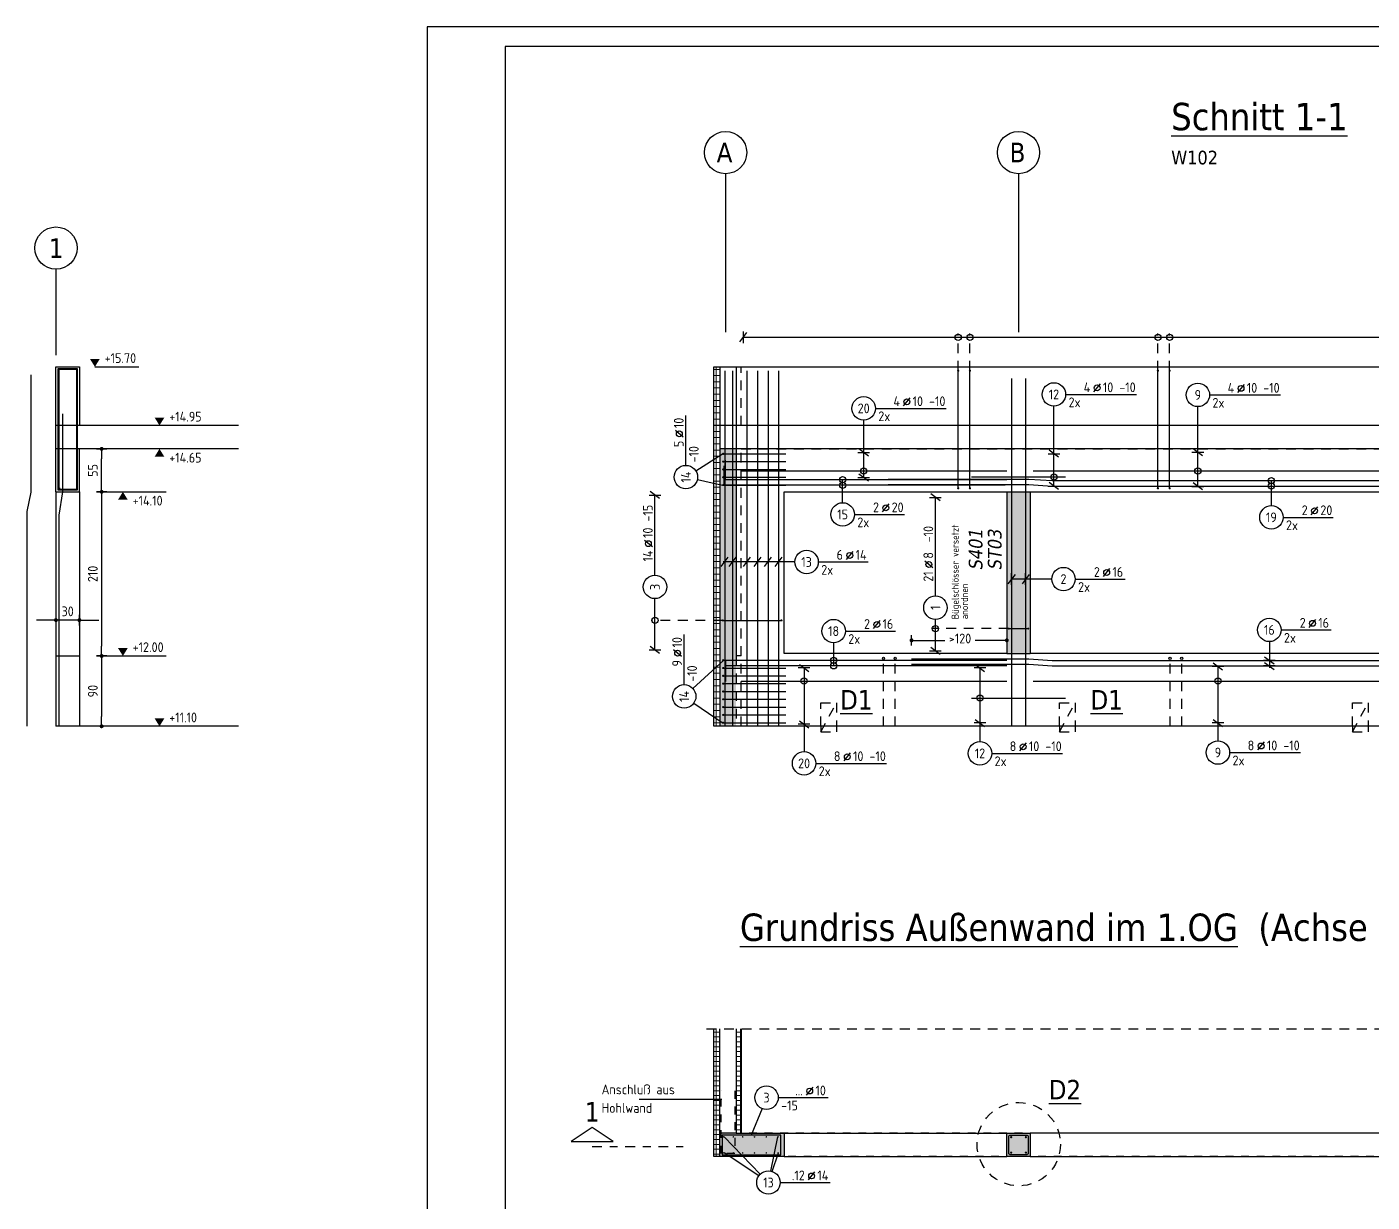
# Model space of a CAD drawing. Extents: x 29.9 to 129.4, y -19 to 13.6.
# Drawn here: x 34.83 to 52.05, y -4.35 to 10.69 of the extents above; entities that cross this region are included whole.
import ezdxf
from ezdxf.enums import TextEntityAlignment as Align

# ---------------------------------------------------------------- set-up
doc = ezdxf.new("R2010")
doc.units = 0
doc.header["$LTSCALE"] = 0.5
for name, pattern in [('AUSGEZOGEN', [1000.01, 1000, 0.01]), ('DOT', [0.175, 0.05, -0.125]), ('HIDDEN', [0.375, 0.25, -0.125]), ('HIDDEN2', [0.187, 0.125, -0.062]), ('STRICHPUNKT2', [0.55, 0.25, -0.125, 0.05, -0.125]), ('VERDECKT', [0.375, 0.25, -0.125])]:
    doc.linetypes.add(name, pattern=pattern)
for name, color, linetype in [('ACHSEN', 7, 'Continuous'), ('AFU', 7, 'Continuous'), ('BETON', 7, 'Continuous'), ('Brüstung DG', 7, 'Continuous'), ('DETAIL', 7, 'Continuous'), ('grau_dunkel', 7, 'Continuous'), ('grau_mittel', 7, 'Continuous'), ('HILFE', 7, 'Continuous'), ('koten', 7, 'Continuous'), ('MASSE', 7, 'Continuous'), ('OBJEKT', 7, 'Continuous'), ('RAHMEN', 7, 'Continuous'), ('RND', 7, 'Continuous'), ('SCHNITTE', 7, 'Continuous'), ('SFP_Achsen', 7, 'Continuous'), ('TEXT', 7, 'Continuous'), ('VERDECKT', 7, 'Continuous'), ('WD', 7, 'Continuous')]:
    doc.layers.add(name, color=color, linetype=linetype)
doc.layers.add('NOPLOT', color=7, linetype='Continuous', plot=False)
doc.layers.add('zila_01_rb_02_stb-fertig_05_schraff', color=144, linetype='Continuous', lineweight=9)
doc.styles.add('helv', font='tahoma.ttf')
doc.styles.add('txt', font='isocp.shx')
doc.linetypes.add('AFU_50K', pattern='A,0.15,["/",Standard,S=0.2,R=0,X=-0.01,Y=-0.1],0.07,["/",Standard,S=0.2,R=0,X=-0.01,Y=-0.1],0.15', length=0.37)
doc.linetypes.add('AFU_50L', pattern='A,0.75,["/",Standard,S=0.2,R=0,X=-0.01,Y=-0.1],0.07,["/",Standard,S=0.2,R=0,X=-0.01,Y=-0.1],0.75', length=1.57)
doc.dimstyles.new('DOT_I', dxfattribs={"dimscale": 0.5, "dimtxt": 0.25, "dimasz": 0.25, "dimexe": 0.1, "dimexo": 0.3, "dimgap": 0.1, "dimtad": 1, "dimdec": 3, "dimzin": 3, "dimtxsty": 'txt', "dimblk": 'DOT', "dimblk1": 'DOT', "dimblk2": 'DOT', "dimsah": 1, "dimcen": 0.1, "dimse1": 1, "dimse2": 1, "dimazin": 0, "dimtfac": 1, "dimtdec": 4, "dimtix": 1, "dimtmove": 2, "dimatfit": 3, "dimfxl": 0, "dimtvp": 1, "dimtolj": 1, "dimtzin": 0, "dimarcsym": 0})

# ---------------------------------------------------------------- blocks, each defined once
blk = doc.blocks.new('RND_LEI')
at = {"layer": 'RND', "color": 7, "linetype": 'Continuous'}
blk.add_line((1.022, 0.066), (1.19, 0.27), dxfattribs=at)
for centre, radius in [((0, 0), 0.3), ((1.106, 0.168), 0.075)]:
    blk.add_circle(centre, radius, dxfattribs=at)
at = {"layer": 'RND', "color": 7, "linetype": 'Continuous', "style": 'txt'}
blk.add_attdef('POSL', text='', height=0.25, dxfattribs=at).set_placement((0, 0), align=Align.MIDDLE)
blk.add_attdef('ANZ', text='', height=0.25, dxfattribs=at).set_placement((0.931, 0.057), align=Align.RIGHT)
for tag, p in [('DUM', (1.253, 0.057)), ('ABSTD', (1.674, 0.057)), ('POSTXT', (0.374, -0.327))]:
    blk.add_attdef(tag, p, '', height=0.25, dxfattribs=at)
blk = doc.blocks.new('SCHN-1')
at = {"layer": 'SCHNITTE', "color": 5, "linetype": 'Continuous'}
blk.add_lwpolyline([(0.54, 0.125), (0, 0.485), (-0.54, 0.125)], close=True, dxfattribs=at)
at = {"layer": 'SCHNITTE', "color": 6, "linetype": 'Continuous', "style": 'helv'}
blk.add_attdef('SCHN-1', text='', height=0.5, dxfattribs=at).set_placement((0, 0.635), align=Align.CENTER)
blk = doc.blocks.new('lei_gre')
at = {"layer": 'RND', "color": 7, "linetype": 'Continuous'}
for p, q in [((-0.09, -0.12), (0.09, 0.12)), ((0, 0.15), (0, -0.15))]:
    blk.add_line(p, q, dxfattribs=at)
blk = doc.blocks.new('A1-57-0')
at = {"layer": 'RAHMEN'}
for p, q in [((137.9, 59.4), (0, 59.4)), ((0, 59.4), (0, 0))]:
    blk.add_line(p, q, dxfattribs=at)
at = {"layer": 'RAHMEN', "color": 5}
for p, q in [((137.4, 58.9), (2, 58.9)), ((2, 58.9), (2, 0.5))]:
    blk.add_line(p, q, dxfattribs=at)
blk = doc.blocks.new('OKRD_O')
at = {"color": 0, "linetype": 'ByBlock'}
blk.add_solid([(-0.125, 0.202), (0.125, 0.202), (0, 0)], dxfattribs=at)
at = {"color": 0, "linetype": 'ByBlock', "style": 'txt'}
blk.add_attdef('OKRD', (0.25, 0.1), '', height=0.25, dxfattribs=at)
blk = doc.blocks.new('OKRD_U')
at = {"color": 0, "linetype": 'ByBlock'}
blk.add_solid([(-0.125, -0.202), (0.125, -0.202), (0, 0)], dxfattribs=at)
at = {"color": 0, "linetype": 'ByBlock', "style": 'txt'}
blk.add_attdef('OKRD', (0.25, -0.35), '', height=0.25, dxfattribs=at)
blk = doc.blocks.new('DOT')
at = {"layer": 'MASSE', "color": 7, "linetype": 'Continuous'}
for p, q in [((0, 0), (-1, 0)), ((0, 0.54), (0, -0.54))]:
    blk.add_line(p, q, dxfattribs=at)
at = {"layer": 'MASSE', "color": 7, "linetype": 'Continuous', "const_width": 0.2}
blk.add_lwpolyline([(-0.1, 0, 1), (0.1, 0, 1)], format="xyb", close=True, dxfattribs=at)
blk = doc.blocks.new('*D53')
at = {"layer": 'DEFPOINTS', "color": 0, "linetype": 'AUSGEZOGEN', "transparency": 16777216}
for p in [(35.204, 3.097), (35.204, 3.097), (35.504, 3.097)]:
    blk.add_point(p, dxfattribs=at)
at = {"layer": 'MASSE', "color": 0, "linetype": 'AUSGEZOGEN', "lineweight": -2, "transparency": 16777216}
for p, q in [((35.079, 3.097), (34.954, 3.097)), ((35.504, 3.097), (35.204, 3.097)), ((35.629, 3.097), (35.754, 3.097))]:
    blk.add_line(p, q, dxfattribs=at)
at = {"layer": 'MASSE', "color": 0, "linetype": 'AUSGEZOGEN', "lineweight": -2, "transparency": 16777216, "xscale": 0.125, "yscale": 0.125, "zscale": 0.125}
blk.add_blockref('DOT', (35.204, 3.097), dxfattribs=at)
at = {"layer": 'MASSE', "color": 0, "linetype": 'AUSGEZOGEN', "lineweight": -2, "transparency": 16777216, "xscale": 0.125, "yscale": 0.125, "zscale": 0.125, "rotation": 180}
blk.add_blockref('DOT', (35.504, 3.097), dxfattribs=at)
at = {"layer": 'MASSE', "color": 0, "linetype": 'AUSGEZOGEN', "transparency": 16777216, "insert": (35.354, 3.209), "char_height": 0.125, "attachment_point": 5, "style": 'txt'}
blk.add_mtext('\\A1;30', dxfattribs=at)
blk = doc.blocks.new('*D54')
at = {"layer": 'DEFPOINTS', "color": 0, "linetype": 'AUSGEZOGEN', "transparency": 16777216}
for p in [(35.789, 5.288), (35.789, 5.288), (35.789, 4.738)]:
    blk.add_point(p, dxfattribs=at)
at = {"layer": 'MASSE', "color": 0, "linetype": 'AUSGEZOGEN', "lineweight": -2, "transparency": 16777216}
blk.add_line((35.789, 4.863), (35.789, 5.163), dxfattribs=at)
at = {"layer": 'MASSE', "color": 0, "linetype": 'AUSGEZOGEN', "lineweight": -2, "transparency": 16777216, "xscale": 0.125, "yscale": 0.125, "zscale": 0.125}
for p, rotation in [((35.789, 5.288), 90), ((35.789, 4.738), 270)]:
    blk.add_blockref('DOT', p, dxfattribs=dict(at, rotation=rotation))
at = {"layer": 'MASSE', "color": 0, "linetype": 'AUSGEZOGEN', "transparency": 16777216, "insert": (35.676, 5.013), "char_height": 0.125, "attachment_point": 5, "rotation": 90, "style": 'txt'}
blk.add_mtext('\\A1;55', dxfattribs=at)
blk = doc.blocks.new('*D55')
at = {"layer": 'DEFPOINTS', "color": 0, "linetype": 'AUSGEZOGEN', "transparency": 16777216}
for p in [(35.789, 4.738), (35.789, 2.638), (35.789, 2.638)]:
    blk.add_point(p, dxfattribs=at)
at = {"layer": 'MASSE', "color": 0, "linetype": 'AUSGEZOGEN', "lineweight": -2, "transparency": 16777216}
blk.add_line((35.789, 4.613), (35.789, 2.763), dxfattribs=at)
at = {"layer": 'MASSE', "color": 0, "linetype": 'AUSGEZOGEN', "lineweight": -2, "transparency": 16777216, "xscale": 0.125, "yscale": 0.125, "zscale": 0.125}
for p, rotation in [((35.789, 4.738), 90), ((35.789, 2.638), 270)]:
    blk.add_blockref('DOT', p, dxfattribs=dict(at, rotation=rotation))
at = {"layer": 'MASSE', "color": 0, "linetype": 'AUSGEZOGEN', "transparency": 16777216, "insert": (35.676, 3.688), "char_height": 0.125, "attachment_point": 5, "rotation": 90, "style": 'txt'}
blk.add_mtext('\\A1;210', dxfattribs=at)
blk = doc.blocks.new('*D56')
at = {"layer": 'DEFPOINTS', "color": 0, "linetype": 'AUSGEZOGEN', "transparency": 16777216}
for p in [(35.789, 2.638), (35.789, 1.738), (35.789, 1.738)]:
    blk.add_point(p, dxfattribs=at)
at = {"layer": 'MASSE', "color": 0, "linetype": 'AUSGEZOGEN', "lineweight": -2, "transparency": 16777216}
blk.add_line((35.789, 2.513), (35.789, 1.863), dxfattribs=at)
at = {"layer": 'MASSE', "color": 0, "linetype": 'AUSGEZOGEN', "lineweight": -2, "transparency": 16777216, "xscale": 0.125, "yscale": 0.125, "zscale": 0.125}
for p, rotation in [((35.789, 2.638), 90), ((35.789, 1.738), 270)]:
    blk.add_blockref('DOT', p, dxfattribs=dict(at, rotation=rotation))
at = {"layer": 'MASSE', "color": 0, "linetype": 'AUSGEZOGEN', "transparency": 16777216, "insert": (35.676, 2.188), "char_height": 0.125, "attachment_point": 5, "rotation": 90, "style": 'txt'}
blk.add_mtext('\\A1;90', dxfattribs=at)
blk = doc.blocks.new('*D59')
at = {"layer": 'DEFPOINTS', "color": 0, "linetype": 'AUSGEZOGEN', "transparency": 16777216}
for p in [(46.157, 2.838), (47.376, 2.838), (47.376, 2.838)]:
    blk.add_point(p, dxfattribs=at)
at = {"layer": 'MASSE', "color": 0, "linetype": 'AUSGEZOGEN', "lineweight": -2, "transparency": 16777216}
for p, q in [((46.282, 2.838), (46.583, 2.838)), ((47.251, 2.838), (46.971, 2.838))]:
    blk.add_line(p, q, dxfattribs=at)
at = {"layer": 'MASSE', "color": 0, "linetype": 'AUSGEZOGEN', "lineweight": -2, "transparency": 16777216, "xscale": 0.125, "yscale": 0.125, "zscale": 0.125, "rotation": 180}
blk.add_blockref('DOT', (46.157, 2.838), dxfattribs=at)
at = {"layer": 'MASSE', "color": 0, "linetype": 'AUSGEZOGEN', "lineweight": -2, "transparency": 16777216, "xscale": 0.125, "yscale": 0.125, "zscale": 0.125}
blk.add_blockref('DOT', (47.376, 2.838), dxfattribs=at)
at = {"layer": 'MASSE', "color": 0, "linetype": 'AUSGEZOGEN', "transparency": 16777216, "insert": (46.777, 2.861), "char_height": 0.125, "attachment_point": 5, "style": 'txt'}
blk.add_mtext('\\A1;>120', dxfattribs=at)

msp = doc.modelspace()

# ---------------------------------------------------------------- hatches: boundary and pattern name
at = {"layer": 'grau_dunkel'}
h = msp.add_hatch(color=21, dxfattribs=at)
h.paths.add_polyline_path([(76.1257, 2.6682), (76.4257, 2.6682), (76.4257, 4.7382), (76.1257, 4.7382)])
h.paths.add_polyline_path([(68.6257, 2.6682), (68.9257, 2.6682), (68.9257, 4.7382), (68.6257, 4.7382)])
h.paths.add_polyline_path([(61.4257, 4.7382), (61.1257, 4.7382), (61.1257, 2.6682), (61.4257, 2.6682)])
h.paths.add_polyline_path([(53.9257, 4.7382), (53.6257, 4.7382), (53.6257, 2.6682), (53.9257, 2.6682)])
h.paths.add_polyline_path([(47.6757, 4.7382), (47.3757, 4.7382), (47.3757, 2.6682), (47.6757, 2.6682)])
at = {"layer": 'grau_mittel'}
for points in [[(43.9107, 5.2882), (43.7007, 5.2882), (43.7007, 1.7382), (43.9107, 1.7382), (43.9107, 2.6382)], [(43.7007, -3.4699), (43.7007, -3.7699), (44.5257, -3.7699), (44.5257, -3.4699), (43.9107, -3.4699)], [(47.3757, -3.7699), (47.6757, -3.7699), (47.6757, -3.4699), (47.3757, -3.4699)]]:
    msp.add_hatch(color=61, dxfattribs=at).paths.add_polyline_path(points)
at = {"layer": 'zila_01_rb_02_stb-fertig_05_schraff', "linetype": 'AUSGEZOGEN'}
h = msp.add_hatch(dxfattribs=at)
h.set_pattern_fill('ANSI37', color=102, scale=0.025, angle=-45)
h.set_pattern_definition([(0, (0, -26.23806), (2e-17, 0.079375), []), (90, (0, -26.23806), (-0.079375, 3e-17), [])])
h.paths.add_polyline_path([(43.7007, 6.3382), (43.6257, 6.3382), (43.6257, 1.7382), (43.7007, 1.7382)])
h = msp.add_hatch(dxfattribs=at)
h.set_pattern_fill('ANSI37', color=102, scale=0.5, angle=-45)
h.set_pattern_definition([(0, (-34.909254, 257.38662), (1e-17, 0.0625), []), (90, (-34.909254, 257.38662), (-0.0625, 2e-17), [])])
h.paths.add_polyline_path([(43.9757, -2.135), (43.9107, -2.135), (43.9107, -3.4699), (43.9757, -3.4699)])
h.paths.add_polyline_path([(43.7007, -2.135), (43.6257, -2.135), (43.6257, -3.7699), (43.7007, -3.7699)])

# ---------------------------------------------------------------- linework, layer by layer
at = {"layer": 'ACHSEN', "color": 140, "linetype": 'AUSGEZOGEN'}
for p, q in [((43.7757, 8.8107), (43.7757, 6.7833)), ((47.5257, 8.8107), (47.5257, 6.7833)), ((35.2044, 7.5882), (35.2044, 6.4894))]:
    msp.add_line(p, q, dxfattribs=at)
at = {"layer": 'AFU', "color": 8, "linetype": 'AFU_50K'}
for p, q in [((35.5044, 5.5882), (35.2044, 5.5882)), ((35.5044, 5.2882), (35.2044, 5.2882)), ((47.3757, 4.7382), (47.6757, 4.7382)), ((47.3757, 2.6682), (47.6757, 2.6682)), ((35.5044, 1.7382), (35.2044, 1.7382))]:
    msp.add_line(p, q, dxfattribs=at)
at = {"layer": 'AFU', "color": 8, "linetype": 'AFU_50L'}
for p, q in [((82.6757, 5.5882), (43.7007, 5.5882)), ((82.6757, 5.2882), (43.7007, 5.2882)), ((82.6757, 1.7382), (43.7007, 1.7382))]:
    msp.add_line(p, q, dxfattribs=at)
at = {"layer": 'BETON', "color": 6, "linetype": 'AUSGEZOGEN'}
for p, q in [((35.2044, 4.7382), (35.2044, 6.3382)), ((35.2044, 6.3382), (35.5044, 6.3382)), ((35.5044, 6.3382), (35.5044, 5.5882)), ((43.6257, 1.7382), (43.6257, 6.3382)), ((43.6257, 6.3382), (82.6757, 6.3382)), ((37.5401, 5.5882), (35.5044, 5.5882)), ((37.5401, 5.2882), (35.5044, 5.2882)), ((35.5044, 4.7382), (35.5044, 5.2882)), ((35.2044, 4.7382), (35.5044, 4.7382)), ((44.5257, 2.6682), (44.5257, 4.7382)), ((44.5257, 4.7382), (47.3757, 4.7382)), ((47.3757, 4.7382), (47.3757, 2.6682)), ((47.6757, 4.7382), (47.6757, 2.6682)), ((47.6757, 4.7382), (53.6257, 4.7382)), ((35.2044, 2.6382), (35.5044, 2.6382)), ((35.2044, 2.6382), (35.2044, 1.7382)), ((35.5044, 2.6382), (35.5044, 1.7382)), ((47.3757, 2.6682), (44.5257, 2.6682)), ((53.6257, 2.6682), (47.6757, 2.6682)), ((37.5401, 1.7382), (35.5044, 1.7382))]:
    msp.add_line(p, q, dxfattribs=at)
at = {"layer": 'BETON', "color": 7, "linetype": 'AUSGEZOGEN'}
for p, q in [((43.7007, 6.3382), (43.7007, 1.7382)), ((43.9107, 6.3382), (43.9107, 2.6382)), ((43.7007, 5.5882), (43.6257, 5.5882)), ((43.9757, 2.6382), (43.9107, 2.6382)), ((43.7007, 1.7382), (43.6257, 1.7382))]:
    msp.add_line(p, q, dxfattribs=at)
at = {"layer": 'BETON', "color": 6, "linetype": 'AUSGEZOGEN', "lineweight": -2}
for p, q in [((43.6257, -3.7699), (43.6257, -2.135)), ((43.7007, -3.7699), (43.7007, -2.135)), ((43.9107, -2.135), (43.9107, -3.4699)), ((43.9757, -2.135), (43.9757, -3.4699)), ((43.9107, -3.4699), (44.5257, -3.4699)), ((44.5257, -3.4699), (44.5257, -3.7699)), ((43.7007, -3.7699), (43.6257, -3.7699)), ((44.5257, -3.7699), (43.7007, -3.7699))]:
    msp.add_line(p, q, dxfattribs=at)
msp.add_lwpolyline([(47.3757, -3.4699), (47.6757, -3.4699), (47.6757, -3.7699), (47.3757, -3.7699)], close=True, dxfattribs=at)
at = {"layer": 'Brüstung DG', "color": 102, "linetype": 'DOT'}
for p, q in [((43.7007, -3.7699), (43.7007, -2.135)), ((43.9107, -2.135), (43.9107, -3.4699)), ((43.9107, -3.4699), (43.9757, -3.4699)), ((82.3757, -3.4699), (43.9757, -3.4699)), ((82.6757, -3.7699), (43.7007, -3.7699))]:
    msp.add_line(p, q, dxfattribs=at)
for points in [[(43.7007, -3.7699), (43.6257, -3.7699), (43.6257, -2.135)], [(43.9757, -2.135), (43.9757, -3.4699)]]:
    msp.add_lwpolyline(points, dxfattribs=at)
at = {"layer": 'DETAIL', "color": 102, "linetype": 'VERDECKT'}
msp.add_circle((47.5291, -3.6107), 0.5334, dxfattribs=at)
at = {"layer": 'HILFE', "color": 102, "linetype": 'AUSGEZOGEN'}
for p, q in [((35.7024, 6.3382), (36.2635, 6.3382)), ((35.7888, 4.7382), (36.613, 4.7382)), ((35.7888, 2.6382), (36.613, 2.6382)), ((42.6681, -3.0333), (43.7258, -3.0333))]:
    msp.add_line(p, q, dxfattribs=at)
at = {"layer": 'HILFE', "color": 102, "linetype": 'HIDDEN'}
msp.add_line((43.5331, -2.135), (82.7595, -2.135), dxfattribs=at)
at = {"layer": 'NOPLOT', "color": 191, "linetype": 'AUSGEZOGEN'}
msp.add_line((43.9107, -3.4699), (43.6927, -3.4699), dxfattribs=at)
at = {"layer": 'NOPLOT', "color": 191, "linetype": 'Continuous'}
msp.add_lwpolyline([(35.2894, 5.7382), (35.2894, 4.7382), (35.2394, 4.4382), (35.2394, 1.7382)], dxfattribs=at)
at = {"layer": 'OBJEKT', "color": 7, "linetype": 'AUSGEZOGEN'}
for p, q in [((35.2044, 4.7382), (35.2044, 2.6382)), ((35.5044, 4.7382), (35.5044, 2.6382)), ((44.5257, -3.4699), (47.3757, -3.4699)), ((53.6257, -3.4699), (47.6757, -3.4699)), ((44.5257, -3.7699), (47.3757, -3.7699)), ((47.6757, -3.7699), (53.6257, -3.7699))]:
    msp.add_line(p, q, dxfattribs=at)
at = {"layer": 'RND', "color": 7, "linetype": 'AUSGEZOGEN'}
for p, q in [((44.0012, 6.717), (66.7632, 6.717)), ((48.129, 5.9853), (49.0352, 5.9853)), ((49.9714, 5.9788), (50.8777, 5.9788)), ((43.2677, 5.0777), (43.2677, 5.7177)), ((45.6935, 5.8067), (46.5998, 5.8067)), ((47.979, 5.2264), (47.979, 5.8353)), ((49.8214, 5.2449), (49.8214, 5.8288)), ((45.5435, 5.2422), (45.5435, 5.6567)), ((45.5435, 4.9217), (45.5435, 5.2422)), ((47.979, 4.8125), (47.979, 5.2264)), ((49.8214, 4.8083), (49.8214, 5.2449)), ((42.8718, 3.6719), (42.8718, 4.6971)), ((46.4624, 3.4059), (46.4624, 4.668)), ((45.4245, 4.4492), (46.0645, 4.4492)), ((50.9126, 4.4119), (51.5526, 4.4119)), ((44.963, 3.841), (45.603, 3.841)), ((48.2513, 3.6218), (48.8913, 3.6218)), ((42.8718, 2.7153), (42.8718, 3.3719)), ((46.4624, 2.7021), (46.4624, 3.1059)), ((45.3089, 2.9562), (45.9489, 2.9562)), ((50.8864, 2.9712), (51.5264, 2.9712)), ((43.246, 2.2706), (43.246, 2.9106)), ((44.7809, 2.484), (44.7809, 1.7647)), ((47.032, 2.4856), (47.032, 1.7813)), ((50.0782, 2.5037), (50.0782, 1.78)), ((44.7809, 1.7647), (44.7809, 1.4135)), ((47.032, 1.7813), (47.032, 1.5414)), ((50.0782, 1.78), (50.0782, 1.5519)), ((47.182, 1.3914), (48.0882, 1.3914)), ((50.2282, 1.4019), (51.1344, 1.4019)), ((44.9309, 1.2635), (45.8372, 1.2635)), ((44.4501, -3.0148), (45.0901, -3.0148)), ((44.4744, -4.101), (45.1144, -4.101))]:
    msp.add_line(p, q, dxfattribs=at)
at = {"layer": 'RND', "color": 102, "linetype": 'VERDECKT'}
for p, q in [((46.7535, 6.2888), (46.7535, 6.767)), ((46.9035, 6.2888), (46.9035, 6.767)), ((49.3099, 6.2888), (49.3099, 6.767)), ((49.4599, 6.2888), (49.4599, 6.767)), ((43.7411, 3.0932), (42.8218, 3.0932)), ((47.4007, 2.9879), (46.4124, 2.9879))]:
    msp.add_line(p, q, dxfattribs=at)
at = {"layer": 'RND', "color": 102, "linetype": 'AUSGEZOGEN'}
for p, q in [((43.3944, 5.008), (43.7381, 5.2257)), ((43.4143, 4.8958), (43.7382, 4.8253)), ((45.2745, 4.5992), (45.2745, 4.8933)), ((50.7626, 4.5619), (50.7626, 4.8878)), ((44.663, 3.841), (43.7453, 3.841)), ((47.9513, 3.6218), (47.4357, 3.6218)), ((45.1589, 2.8062), (45.1589, 2.5112)), ((50.7364, 2.8212), (50.7364, 2.4853)), ((43.3567, 2.2218), (43.7522, 2.5835)), ((43.3695, 2.0354), (43.7452, 1.7765)), ((44.2429, -3.1535), (44.1019, -3.4949)), ((44.22, -3.9933), (43.7581, -3.5172)), ((44.3543, -3.954), (44.4429, -3.5172)), ((44.1997, -4.0177), (43.7581, -3.7226)), ((44.3727, -3.959), (44.4529, -3.7226))]:
    msp.add_line(p, q, dxfattribs=at)
at = {"layer": 'RND', "color": 1, "linetype": 'AUSGEZOGEN'}
for points in [[(34.8816, 6.2341), (34.8816, 4.7341), (34.8322, 4.4882), (34.8322, 1.7382)], [(43.7659, 6.2882), (43.7659, 1.7382)], [(43.8652, 6.2882), (43.8652, 1.7382)], [(44.0499, 6.2882), (44.0499, 1.7382)], [(44.1848, 6.2882), (44.1848, 1.7382)], [(44.3196, 6.2882), (44.3196, 1.7382)], [(44.4545, 6.2882), (44.4545, 1.7382)], [(46.7535, 4.7838), (46.7535, 6.2888)], [(46.9035, 4.7838), (46.9035, 6.2888)], [(49.3099, 4.7838), (49.3099, 6.2888)], [(49.4599, 4.7838), (49.4599, 6.2888)], [(47.4357, 6.1882), (47.4357, 1.7382)], [(47.6157, 6.1882), (47.6157, 1.7382)], [(43.7452, 5.2253), (44.5452, 5.2253)], [(43.7452, 5.1253), (44.5452, 5.1253)], [(43.7452, 5.0253), (44.5452, 5.0253)], [(47.356, 4.8233), (43.756, 4.8233), (43.756, 5.0733)], [(47.3762, 4.8933), (43.7762, 4.8933), (43.7762, 5.1433)], [(43.9757, 5.0057), (47.3757, 5.0057)], [(47.7132, 5.0057), (53.6132, 5.0057)], [(43.7452, 4.9253), (44.5452, 4.9253)], [(43.7452, 4.8253), (44.5452, 4.8253)], [(45.8573, 4.9018), (47.6573, 4.9018), (47.9573, 4.8818), (53.6095, 4.8818)], [(45.8573, 4.8318), (47.6573, 4.8318), (47.9573, 4.8118), (53.6095, 4.8118)], [(46.9257, 4.9288), (48.1257, 4.9288)], [(43.7411, 3.0932), (44.4911, 3.0932)], [(47.4007, 2.9879), (47.6507, 2.9879)], [(43.7452, 2.5835), (44.5452, 2.5835)], [(46.1573, 2.6012), (47.6573, 2.6012), (47.9573, 2.5812), (53.6257, 2.5812)], [(43.7452, 2.4835), (44.5452, 2.4835)], [(47.3742, 2.5812), (43.7742, 2.5812), (43.7742, 2.3812)], [(47.3742, 2.5112), (43.7742, 2.5112), (43.7742, 2.3112)], [(46.1573, 2.5312), (47.6573, 2.5312), (47.9573, 2.5112), (53.6257, 2.5112)], [(43.7452, 2.3835), (44.5452, 2.3835)], [(43.7452, 2.2835), (44.5452, 2.2835)], [(43.9757, 2.316), (47.3757, 2.316)], [(47.7132, 2.316), (53.6132, 2.316)], [(43.7452, 2.1835), (44.5452, 2.1835)], [(43.7452, 2.0835), (44.5452, 2.0835)], [(46.9257, 2.0998), (48.1257, 2.0998)], [(43.7452, 1.9835), (44.5452, 1.9835)], [(43.7452, 1.8835), (44.5452, 1.8835)], [(43.7452, 1.7835), (44.5452, 1.7835)]]:
    msp.add_lwpolyline(points, dxfattribs=at)
for points in [[(35.2294, 4.7632), (35.4794, 4.7632), (35.4794, 6.3132), (35.2294, 6.3132)], [(35.2394, 4.7732), (35.4694, 4.7732), (35.4694, 6.3032), (35.2394, 6.3032)], [(43.7329, -3.7449), (44.4829, -3.7449), (44.4829, -3.4949), (43.7329, -3.4949)]]:
    msp.add_lwpolyline(points, close=True, dxfattribs=at)
at = {"layer": 'RND', "color": 7, "linetype": 'AUSGEZOGEN'}
for points, const_width in [([(46.7465, 6.2888, 1), (46.7605, 6.2888, 1)], 0.014), ([(46.8965, 6.2888, 1), (46.9105, 6.2888, 1)], 0.014), ([(49.3029, 6.2888, 1), (49.3169, 6.2888, 1)], 0.014), ([(49.4529, 6.2888, 1), (49.4669, 6.2888, 1)], 0.014), ([(43.7382, 5.2253, 1), (43.7522, 5.2253, 1)], 0.014), ([(43.7382, 5.1253, 1), (43.7522, 5.1253, 1)], 0.014), ([(43.7382, 5.0253, 1), (43.7522, 5.0253, 1)], 0.014), ([(43.7382, 4.9253, 1), (43.7522, 4.9253, 1)], 0.014), ([(43.7382, 4.8253, 1), (43.7522, 4.8253, 1)], 0.014), ([(35.2467, 4.7843, 1), (35.2567, 4.7843, 1)], 0.01), ([(46.7465, 4.7838, 1), (46.7605, 4.7838, 1)], 0.014), ([(46.8965, 4.7838, 1), (46.9105, 4.7838, 1)], 0.014), ([(49.3029, 4.7838, 1), (49.3169, 4.7838, 1)], 0.014), ([(49.4529, 4.7838, 1), (49.4669, 4.7838, 1)], 0.014), ([(43.7341, 3.0932, 1), (43.7481, 3.0932, 1)], 0.014), ([(44.4841, 3.0932, 1), (44.4981, 3.0932, 1)], 0.014), ([(47.3944, 2.9879, 1), (47.4069, 2.9879, 1)], 0.0125), ([(47.6444, 2.9879, 1), (47.6569, 2.9879, 1)], 0.0125), ([(43.7382, 2.5835, 1), (43.7522, 2.5835, 1)], 0.014), ([(43.7382, 2.4835, 1), (43.7522, 2.4835, 1)], 0.014), ([(43.7382, 2.3835, 1), (43.7522, 2.3835, 1)], 0.014), ([(43.7382, 2.2835, 1), (43.7522, 2.2835, 1)], 0.014), ([(43.7382, 2.1835, 1), (43.7522, 2.1835, 1)], 0.014), ([(43.7382, 2.0835, 1), (43.7522, 2.0835, 1)], 0.014), ([(43.7382, 1.9835, 1), (43.7522, 1.9835, 1)], 0.014), ([(43.7382, 1.8835, 1), (43.7522, 1.8835, 1)], 0.014), ([(43.7382, 1.7835, 1), (43.7522, 1.7835, 1)], 0.014), ([(43.7481, -3.5172, 1), (43.7581, -3.5172, 1)], 0.01), ([(43.8696, -3.5172, 1), (43.8796, -3.5172, 1)], 0.01), ([(43.99, -3.5172, 1), (44, -3.5172, 1)], 0.01), ([(44.141, -3.5172, 1), (44.151, -3.5172, 1)], 0.01), ([(44.292, -3.5172, 1), (44.302, -3.5172, 1)], 0.01), ([(44.4429, -3.5172, 1), (44.4529, -3.5172, 1)], 0.01), ([(47.4245, -3.5209, 1), (47.4385, -3.5209, 1)], 0.014), ([(47.6129, -3.5209, 1), (47.6269, -3.5209, 1)], 0.014), ([(43.7481, -3.7226, -1), (43.7581, -3.7226, -1)], 0.01), ([(43.8696, -3.7226, -1), (43.8796, -3.7226, -1)], 0.01), ([(43.99, -3.7226, -1), (44, -3.7226, -1)], 0.01), ([(44.141, -3.7226, -1), (44.151, -3.7226, -1)], 0.01), ([(44.292, -3.7226, -1), (44.302, -3.7226, -1)], 0.01), ([(44.4429, -3.7226, -1), (44.4529, -3.7226, -1)], 0.01), ([(47.4245, -3.7189, 1), (47.4385, -3.7189, 1)], 0.014), ([(47.6129, -3.7189, 1), (47.6269, -3.7189, 1)], 0.014)]:
    msp.add_lwpolyline(points, format="xyb", close=True, dxfattribs=dict(at, const_width=const_width))
at = {"layer": 'RND', "color": 1, "linetype": 'HIDDEN'}
for points in [[(45.797, 1.7382), (45.797, 2.6082)], [(45.947, 1.7382), (45.947, 2.6082)], [(49.4651, 1.7382), (49.4651, 2.6082)], [(49.6151, 1.7382), (49.6151, 2.6082)]]:
    msp.add_lwpolyline(points, dxfattribs=at)
at = {"layer": 'RND', "color": 1, "linetype": 'HIDDEN2'}
msp.add_lwpolyline([(43.8927, -2.9299), (43.8927, -3.7299), (43.7197, -3.7299), (43.7197, -2.9299)], dxfattribs=at)
at = {"layer": 'RND', "color": 1, "linetype": 'AUSGEZOGEN', "lineweight": -2}
msp.add_lwpolyline([(47.4207, -3.4949), (47.6307, -3.4949, -0.4142136), (47.6507, -3.5149), (47.6507, -3.7249, -0.4142136), (47.6307, -3.7449), (47.4207, -3.7449, -0.4142136), (47.4007, -3.7249), (47.4007, -3.5149, -0.4142136)], format="xyb", close=True, dxfattribs=at)
at = {"layer": 'RND', "color": 7, "linetype": 'AUSGEZOGEN'}
for centre, radius in [((46.7535, 6.717), 0.04), ((46.9035, 6.717), 0.04), ((49.3099, 6.717), 0.04), ((49.4599, 6.717), 0.04), ((45.5435, 5.0057), 0.04), ((49.8214, 5.0057), 0.04), ((45.2745, 4.8933), 0.04), ((45.2745, 4.8233), 0.04), ((47.979, 4.9288), 0.04), ((50.7626, 4.8818), 0.04), ((50.7626, 4.8118), 0.04), ((42.8718, 3.0932), 0.04), ((46.4624, 2.9879), 0.04), ((45.1589, 2.5812), 0.04), ((45.797, 2.6082), 0.014), ((45.947, 2.6082), 0.014), ((49.4651, 2.6082), 0.014), ((49.6151, 2.6082), 0.014), ((45.1589, 2.5112), 0.04), ((44.7809, 2.316), 0.04), ((50.0782, 2.316), 0.04), ((47.032, 2.0998), 0.04)]:
    msp.add_circle(centre, radius, dxfattribs=at)
at = {"layer": 'SCHNITTE', "color": 5, "linetype": 'STRICHPUNKT2'}
msp.add_line((42.0672, -3.6399), (43.2346, -3.6399), dxfattribs=at)
at = {"layer": 'SFP_Achsen', "color": 7, "linetype": 'AUSGEZOGEN'}
for centre in [(43.7757, 9.0812), (47.5257, 9.0812), (35.2044, 7.8586)]:
    msp.add_circle(centre, 0.2705, dxfattribs=at)
at = {"layer": 'VERDECKT', "color": 7, "linetype": 'HIDDEN'}
for p, q in [((43.9757, 5.5882), (43.9757, 6.3382)), ((82.3757, 5.5882), (43.9757, 5.5882)), ((43.9757, 2.6382), (43.9757, 5.2882)), ((43.9757, 5.2882), (82.3757, 5.2882)), ((43.9107, 2.6382), (43.9107, 1.7382)), ((43.9757, 1.7382), (43.9757, 2.6382))]:
    msp.add_line(p, q, dxfattribs=at)
at = {"layer": 'WD', "color": 7, "linetype": 'HIDDEN'}
for p, q in [((44.9957, 1.7382), (44.9957, 2.0382)), ((44.9957, 2.0382), (45.1957, 2.0382)), ((44.9957, 1.6682), (45.1957, 2.0382)), ((45.1957, 2.0382), (45.1957, 1.7382)), ((48.0507, 1.7382), (48.0507, 2.0382)), ((48.0507, 2.0382), (48.2507, 2.0382)), ((48.0507, 1.6682), (48.2507, 2.0382)), ((48.2507, 2.0382), (48.2507, 1.7382)), ((51.8007, 1.7382), (51.8007, 2.0382)), ((51.8007, 2.0382), (52.0007, 2.0382)), ((51.8007, 1.6682), (52.0007, 2.0382)), ((52.0007, 2.0382), (52.0007, 1.7382)), ((44.9957, 1.7382), (44.9957, 1.6682)), ((45.1957, 1.7382), (45.1957, 1.6682)), ((48.0507, 1.7382), (48.0507, 1.6682)), ((48.2507, 1.7382), (48.2507, 1.6682)), ((51.8007, 1.7382), (51.8007, 1.6682)), ((52.0007, 1.7382), (52.0007, 1.6682)), ((44.9957, 1.6682), (45.1957, 1.6682)), ((48.0507, 1.6682), (48.2507, 1.6682)), ((51.8007, 1.6682), (52.0007, 1.6682))]:
    msp.add_line(p, q, dxfattribs=at)

# ---------------------------------------------------------------- block references
at = {"layer": 'koten', "color": 7, "linetype": 'AUSGEZOGEN'}
ref = msp.add_blockref('OKRD_O', (35.7024, 6.3382), dxfattribs=dict(at, xscale=0.5, yscale=0.5, zscale=0.5))
ref.add_attrib('OKRD', '+15.70', (35.8274, 6.3882), dxfattribs={"height": 0.125, "style": 'txt'})
ref = msp.add_blockref('OKRD_O', (36.5295, 5.5882), dxfattribs=dict(at, xscale=0.5, yscale=0.5, zscale=0.5))
ref.add_attrib('OKRD', '+14.95', (36.6545, 5.6382), dxfattribs={"height": 0.125, "style": 'txt'})
ref = msp.add_blockref('OKRD_U', (36.5295, 5.2882), dxfattribs=dict(at, xscale=0.5, yscale=0.5, zscale=0.5))
ref.add_attrib('OKRD', '+14.65', (36.6545, 5.1132), dxfattribs={"height": 0.125, "style": 'txt'})
at = {"layer": 'koten', "color": 7, "linetype": 'HIDDEN'}
ref = msp.add_blockref('OKRD_U', (36.0609, 4.7382), dxfattribs=dict(at, xscale=0.5, yscale=0.5, zscale=0.5))
ref.add_attrib('OKRD', '+14.10', (36.1859, 4.5632), dxfattribs={"height": 0.125, "style": 'txt'})
at = {"layer": 'koten', "color": 7, "linetype": 'AUSGEZOGEN'}
ref = msp.add_blockref('OKRD_O', (36.0609, 2.6382), dxfattribs=dict(at, xscale=0.5, yscale=0.5, zscale=0.5))
ref.add_attrib('OKRD', '+12.00', (36.1859, 2.6882), dxfattribs={"height": 0.125, "style": 'txt'})
ref = msp.add_blockref('OKRD_O', (36.5295, 1.7382), dxfattribs=dict(at, xscale=0.5, yscale=0.5, zscale=0.5))
ref.add_attrib('OKRD', '+11.10', (36.6545, 1.7882), dxfattribs={"height": 0.125, "style": 'txt'})
at = {"layer": 'RAHMEN', "color": 7, "linetype": 'AUSGEZOGEN', "xscale": 0.5, "yscale": 0.5, "zscale": 0.5}
msp.add_blockref('A1-57-0', (39.9553, -19.0109), dxfattribs=at)
at = {"layer": 'RND', "color": 7, "linetype": 'AUSGEZOGEN', "xscale": 0.5, "yscale": 0.5, "zscale": 0.5}
for p in [(44.0012, 6.717), (43.7659, 3.841), (43.8652, 3.841), (44.0499, 3.841), (44.1848, 3.841), (44.3196, 3.841), (44.4545, 3.841)]:
    msp.add_blockref('lei_gre', p, dxfattribs=at)
for p, values in [((47.979, 5.9853), {'POSL': '12', 'DUM': '10', 'ANZ': '4', 'ABSTD': '-10', 'POSTXT': '2x'}), ((49.8214, 5.9788), {'POSL': '9', 'DUM': '10', 'ANZ': '4', 'ABSTD': '-10', 'POSTXT': '2x'}), ((45.5435, 5.8067), {'POSL': '20', 'DUM': '10', 'ANZ': '4', 'ABSTD': '-10', 'POSTXT': '2x'}), ((45.2745, 4.4492), {'POSL': '15', 'DUM': '20', 'ANZ': '2', 'POSTXT': '2x'}), ((50.7626, 4.4119), {'POSL': '19', 'DUM': '20', 'ANZ': '2', 'POSTXT': '2x'}), ((44.813, 3.841), {'POSL': '13', 'DUM': '14', 'ANZ': '6', 'POSTXT': '2x'}), ((48.1013, 3.6218), {'POSL': '2', 'DUM': '16', 'ANZ': '2', 'POSTXT': '2x'}), ((45.1589, 2.9562), {'POSL': '18', 'DUM': '16', 'ANZ': '2', 'POSTXT': '2x'}), ((50.7364, 2.9712), {'POSL': '16', 'DUM': '16', 'ANZ': '2', 'POSTXT': '2x'}), ((50.0782, 1.4019), {'POSL': '9', 'DUM': '10', 'ANZ': '8', 'ABSTD': '-10', 'POSTXT': '2x'}), ((44.7809, 1.2635), {'POSL': '20', 'DUM': '10', 'ANZ': '8', 'ABSTD': '-10', 'POSTXT': '2x'}), ((47.032, 1.3914), {'POSL': '12', 'DUM': '10', 'ANZ': '8', 'ABSTD': '-10', 'POSTXT': '2x'}), ((44.3001, -3.0148), {'POSL': '3', 'DUM': '10', 'ANZ': '...', 'POSTXT': '-15'}), ((44.3244, -4.101), {'POSL': '13', 'DUM': '14', 'ANZ': '.12'})]:
    msp.add_blockref('RND_LEI', p, dxfattribs=at).add_auto_attribs(values)
at = {"layer": 'RND', "color": 7, "linetype": 'AUSGEZOGEN', "xscale": 0.5, "yscale": 0.5, "zscale": 0.5, "rotation": 90}
for p, values in [((43.2677, 4.9277), {'POSL': '14', 'DUM': '10', 'ANZ': '5', 'POSTXT': '-10'}), ((42.8718, 3.5219), {'POSL': '3', 'DUM': '10', 'ANZ': '14', 'ABSTD': '-15'}), ((46.4624, 3.2559), {'POSL': '1', 'DUM': '8', 'ANZ': '21', 'ABSTD': '-10'}), ((43.246, 2.1206), {'POSL': '14', 'DUM': '10', 'ANZ': '9', 'POSTXT': '-10'})]:
    msp.add_blockref('RND_LEI', p, dxfattribs=at).add_auto_attribs(values)
at = {"layer": 'RND', "color": 7, "linetype": 'AUSGEZOGEN', "xscale": 0.5, "yscale": 0.5, "zscale": 0.5}
for p, rotation in [((45.5435, 5.2422), 90), ((47.979, 5.2264), 90), ((49.8214, 5.2449), 90), ((45.5435, 4.9217), 90), ((47.979, 4.8125), 90), ((49.8214, 4.8083), 90), ((42.8718, 4.6971), 90), ((46.4624, 4.668), 90), ((42.8718, 2.7153), 90), ((46.4624, 2.7021), 90), ((44.7809, 2.484), 270), ((47.032, 2.4856), 270), ((50.0782, 2.5037), 270), ((44.7809, 1.7647), 270), ((47.032, 1.7813), 270), ((50.0782, 1.78), 270)]:
    msp.add_blockref('lei_gre', p, dxfattribs=dict(at, rotation=rotation))
at = {"layer": 'RND', "color": 102, "linetype": 'AUSGEZOGEN', "xscale": 0.5, "yscale": 0.5, "zscale": 0.5}
for p, rotation in [((47.4357, 3.6218), 180), ((47.6157, 3.6218), 180), ((50.7364, 2.5812), 270), ((50.7364, 2.5112), 270)]:
    msp.add_blockref('lei_gre', p, dxfattribs=dict(at, rotation=rotation))
at = {"layer": 'SCHNITTE', "color": 5, "linetype": 'STRICHPUNKT2', "xscale": 0.5, "yscale": 0.5, "zscale": 0.5}
msp.add_blockref('SCHN-1', (42.0672, -3.6399), dxfattribs=at).add_auto_attribs({'SCHN-1': '1'})

# ---------------------------------------------------------------- texts
at = {"layer": 'SFP_Achsen', "color": 6, "linetype": 'AUSGEZOGEN', "style": 'helv'}
for s, p in [('A', (43.6616, 8.9568)), ('B', (47.4116, 8.9568)), ('1', (35.1137, 7.7324))]:
    msp.add_text(s, height=0.25, dxfattribs=at).set_placement(p)
at = {"layer": 'TEXT', "color": 5, "linetype": 'AUSGEZOGEN', "style": 'helv'}
for s, p in [('%%USchnitt 1-1', (49.4807, 9.3671)), ('%%UGrundriss Außenwand im 1.OG%%U  (Achse 1/A-G)', (43.9591, -1.0091))]:
    msp.add_text(s, height=0.35, dxfattribs=at).set_placement(p)
at = {"layer": 'TEXT', "color": 1, "linetype": 'AUSGEZOGEN', "style": 'helv'}
msp.add_text('W102', height=0.175, dxfattribs=at).set_placement((49.4807, 8.9296))
at = {"layer": 'TEXT', "color": 102, "linetype": 'AUSGEZOGEN', "style": 'txt'}
for s, p in [('Bügelschlösser versetzt', (46.7598, 3.1079)), ('anordnen', (46.8786, 3.1079))]:
    msp.add_text(s, height=0.09, rotation=90, dxfattribs=at).set_placement(p)
at = {"layer": 'TEXT', "color": 1, "linetype": 'AUSGEZOGEN', "style": 'helv', "oblique": 10}
for s, p in [('S401', (47.0637, 3.7327)), ('ST03', (47.3084, 3.7327))]:
    msp.add_text(s, height=0.175, rotation=90, dxfattribs=at).set_placement(p)
at = {"layer": 'TEXT', "color": 6, "linetype": 'AUSGEZOGEN', "style": 'helv'}
for s, p in [('%%uD1', (45.2421, 1.9522)), ('%%uD1', (48.4473, 1.9522)), ('%%UD2', (47.912, -3.038))]:
    msp.add_text(s, height=0.25, dxfattribs=at).set_placement(p)
at = {"layer": 'TEXT', "color": 7, "linetype": 'HIDDEN2', "style": 'txt'}
for s, p in [('Anschluß aus', (42.1885, -2.972)), ('Hohlwand', (42.1885, -3.2095))]:
    msp.add_text(s, height=0.125, dxfattribs=at).set_placement(p)

# ---------------------------------------------------------------- dimensions: what is measured, and where the dimension line sits
at = {"layer": 'MASSE', "color": 7, "linetype": 'AUSGEZOGEN'}
for base, p1, p2, picture, middle in [((35.7888, 5.2882), (35.7888, 4.7382), (35.7888, 5.2882), '*D54', (35.6763, 5.0132)), ((35.7888, 2.6382), (35.7888, 4.7382), (35.7888, 2.6382), '*D55', (35.6763, 3.6882)), ((35.7888, 1.7382), (35.7888, 2.6382), (35.7888, 1.7382), '*D56', (35.6763, 2.1882))]:
    dim = msp.add_linear_dim(base=base, p1=p1, p2=p2, angle=90, dimstyle='DOT_I', override={"dimdec": 0, "dimlfac": 100}, dxfattribs=at)
    dim.commit()
    dim.dimension.update_dxf_attribs({"geometry": picture, "text_midpoint": middle})
dim = msp.add_linear_dim(base=(35.2044, 3.0968), p1=(35.5044, 3.0968), p2=(35.2044, 3.0968), dimstyle='DOT_I', override={"dimdec": 0, "dimlfac": 100}, dxfattribs=at)
dim.commit()
dim.dimension.update_dxf_attribs({"geometry": '*D53', "text_midpoint": (35.3544, 3.2093)})
dim = msp.add_linear_dim(base=(47.3757, 2.8378), p1=(46.1573, 2.8378), p2=(47.3757, 2.8378), text='>120', dimstyle='DOT_I', override={"dimdec": 1, "dimlfac": 100}, dxfattribs=at)
dim.commit()
dim.dimension.update_dxf_attribs({"geometry": '*D59', "text_midpoint": (46.7773, 2.8606), "dimtype": 160})

doc.saveas('drawing.dxf')
